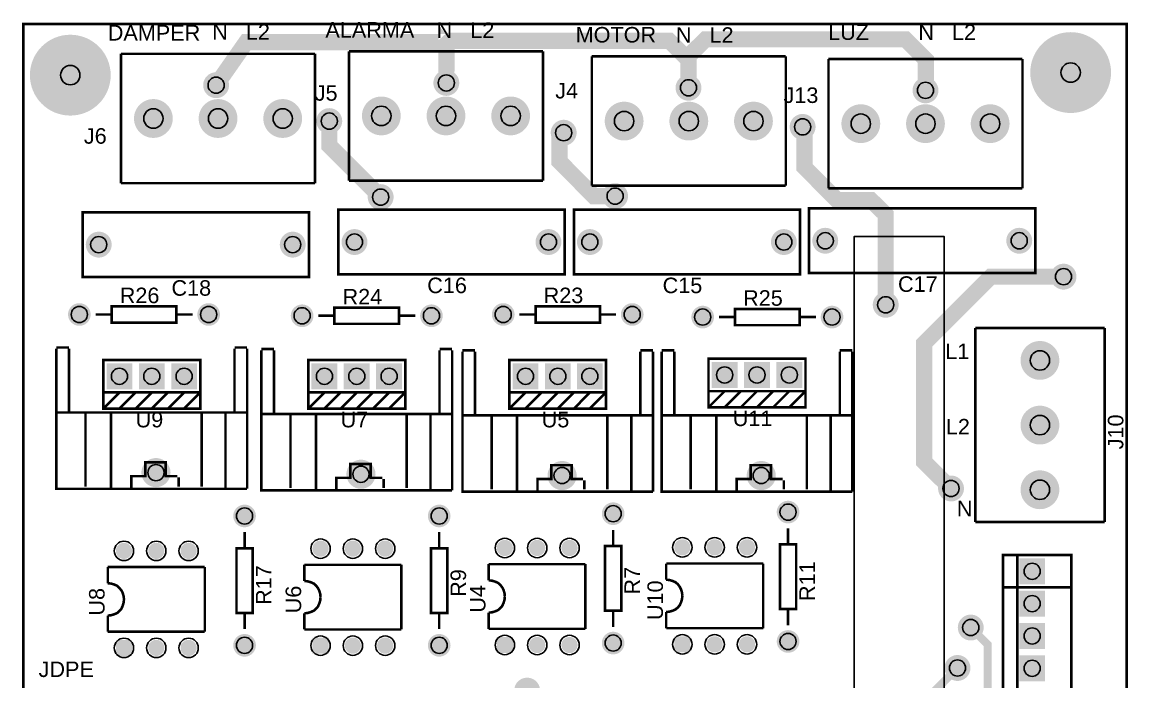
# Model space of a CAD drawing. Extents: x -1.71 to 1.71, y -2.49 to 2.49.
# Drawn here: x -1.71 to 1.71, y 0.446 to 2.486 of the extents above; entities that cross this region are included whole.
import ezdxf

# ---------------------------------------------------------------- set-up
doc = ezdxf.new("R2010")
doc.units = 0
doc.layers.get('0').update_dxf_attribs({"linetype": 'CONTINUOUS'})

# ---------------------------------------------------------------- blocks, each defined once
blk = doc.blocks.new('EPAD')
at = {"const_width": 0.5}
blk.add_lwpolyline([(-0.25, 0, 1), (0.25, 0, 1)], format="xyb", close=True, dxfattribs=at)
blk = doc.blocks.new('RPAD')
blk.add_trace([(-0.5, -0.5), (-0.5, 0.5), (0.5, -0.5), (0.5, 0.5)])

msp = doc.modelspace()

# ---------------------------------------------------------------- linework, layer by layer
for points, const_width in [([(-1.706, -2.488), (1.706, -2.488), (1.706, 2.48), (-1.706, 2.48), (-1.706, -2.488)], 0.008), ([(0.345, 2.375), (0.292, 2.428), (-0.387, 2.428), (-0.397, 2.419), (-0.397, 2.413), (-0.408, 2.424), (-1.017, 2.424), (-1.11, 2.291)], 0.05), ([(-0.398, 2.298), (-0.397, 2.413)], 0.05), ([(0.345, 2.375), (0.404, 2.433), (1.022, 2.433), (1.085, 2.37), (1.085, 2.289), (1.084, 2.275)], 0.05), ([(-0.699, 2.396), (-0.699, 1.996)], 0.008), ([(-0.099, 2.396), (-0.699, 2.396)], 0.008), ([(-0.099, 2.396), (-0.099, 1.996)], 0.008), ([(0.351, 2.283), (0.351, 2.369), (0.345, 2.375)], 0.05), ([(-1.404, 2.388), (-1.404, 1.988)], 0.008), ([(-0.804, 2.388), (-1.404, 2.388)], 0.008), ([(-0.804, 2.388), (-0.804, 1.988)], 0.008), ([(0.052, 2.38), (0.052, 1.98)], 0.008), ([(0.652, 2.38), (0.052, 2.38)], 0.008), ([(0.652, 2.38), (0.652, 1.98)], 0.008), ([(0.784, 2.372), (0.784, 1.972)], 0.008), ([(1.384, 2.372), (0.784, 2.372)], 0.008), ([(1.384, 2.372), (1.384, 1.972)], 0.008), ([(-0.601, 1.945), (-0.76, 2.104), (-0.76, 2.18)], 0.05), ([(0.124, 1.948), (0.058, 1.948), (-0.048, 2.055), (-0.048, 2.132), (-0.035, 2.144)], 0.05), ([(0.961, 1.612), (0.961, 1.891), (0.915, 1.936), (0.81, 1.936), (0.71, 2.037), (0.71, 2.156), (0.704, 2.162)], 0.05), ([(-1.404, 1.988), (-0.804, 1.988)], 0.008), ([(-0.699, 1.996), (-0.099, 1.996)], 0.008), ([(0.052, 1.98), (0.652, 1.98)], 0.008), ([(0.784, 1.972), (1.384, 1.972)], 0.008), ([(-1.523, 1.698), (-0.823, 1.698), (-0.823, 1.898), (-1.523, 1.898), (-1.523, 1.698)], 0.008), ([(-0.732, 1.706), (-0.032, 1.706), (-0.032, 1.906), (-0.732, 1.906), (-0.732, 1.706)], 0.008), ([(-0.003, 1.706), (0.696, 1.706), (0.696, 1.906), (-0.003, 1.906), (-0.003, 1.706)], 0.008), ([(0.724, 1.71), (1.424, 1.71), (1.424, 1.91), (0.724, 1.91), (0.724, 1.71)], 0.008), ([(1.511, 1.699), (1.286, 1.699), (1.08, 1.493), (1.08, 1.126), (1.163, 1.044)], 0.05), ([(-1.433, 1.557), (-1.233, 1.557), (-1.233, 1.607), (-1.433, 1.607), (-1.433, 1.557)], 0.008), ([(-0.122, 1.557), (0.077, 1.557), (0.077, 1.607), (-0.122, 1.607), (-0.122, 1.557)], 0.008), ([(-1.483, 1.582), (-1.433, 1.582)], 0.008), ([(-1.233, 1.582), (-1.183, 1.582)], 0.008), ([(-0.794, 1.578), (-0.744, 1.578)], 0.008), ([(-0.744, 1.553), (-0.544, 1.553), (-0.544, 1.603), (-0.744, 1.603), (-0.744, 1.553)], 0.008), ([(-0.544, 1.578), (-0.494, 1.578)], 0.008), ([(-0.172, 1.582), (-0.122, 1.582)], 0.008), ([(0.077, 1.582), (0.127, 1.582)], 0.008), ([(0.445, 1.574), (0.495, 1.574)], 0.008), ([(0.495, 1.549), (0.695, 1.549), (0.695, 1.599), (0.495, 1.599), (0.495, 1.549)], 0.008), ([(0.695, 1.574), (0.745, 1.574)], 0.008), ([(1.638, 1.54), (1.238, 1.54)], 0.008), ([(1.238, 1.54), (1.238, 0.94)], 0.008), ([(1.638, 0.94), (1.638, 1.54)], 0.008), ([(-1.565, 1.48), (-1.604, 1.48)], 0.008), ([(-1.014, 1.043), (-1.604, 1.043), (-1.604, 1.476)], 0.008), ([(-1.565, 1.476), (-1.565, 1.279)], 0.008), ([(-1.014, 1.48), (-1.053, 1.48)], 0.008), ([(-1.053, 1.476), (-1.053, 1.279)], 0.008), ([(-1.014, 1.043), (-1.014, 1.476)], 0.008), ([(-0.931, 1.475), (-0.97, 1.475)], 0.008), ([(-0.38, 1.038), (-0.97, 1.038), (-0.97, 1.471)], 0.008), ([(-0.931, 1.471), (-0.931, 1.274)], 0.008), ([(-0.38, 1.475), (-0.419, 1.475)], 0.008), ([(-0.419, 1.471), (-0.419, 1.274)], 0.008), ([(-0.38, 1.038), (-0.38, 1.471)], 0.008), ([(-0.309, 1.471), (-0.348, 1.471)], 0.008), ([(0.241, 1.034), (-0.348, 1.034), (-0.348, 1.467)], 0.008), ([(-0.309, 1.467), (-0.309, 1.27)], 0.008), ([(0.241, 1.471), (0.202, 1.471)], 0.008), ([(0.202, 1.467), (0.202, 1.27)], 0.008), ([(0.241, 1.034), (0.241, 1.467)], 0.008), ([(0.307, 1.471), (0.268, 1.471)], 0.008), ([(0.858, 1.034), (0.268, 1.034), (0.268, 1.467)], 0.008), ([(0.307, 1.467), (0.307, 1.27)], 0.008), ([(0.858, 1.471), (0.819, 1.471)], 0.008), ([(0.819, 1.467), (0.819, 1.27)], 0.008), ([(0.858, 1.034), (0.858, 1.467)], 0.008), ([(-1.459, 1.341), (-1.159, 1.341), (-1.159, 1.441), (-1.459, 1.441), (-1.459, 1.341)], 0.008), ([(-0.825, 1.341), (-0.525, 1.341), (-0.525, 1.441), (-0.825, 1.441), (-0.825, 1.341)], 0.008), ([(-0.203, 1.341), (0.096, 1.341), (0.096, 1.441), (-0.203, 1.441), (-0.203, 1.341)], 0.008), ([(0.413, 1.345), (0.713, 1.345), (0.713, 1.445), (0.413, 1.445), (0.413, 1.345)], 0.008), ([(-1.159, 1.341), (-1.159, 1.291), (-1.459, 1.291), (-1.459, 1.341)], 0.008), ([(-1.409, 1.341), (-1.459, 1.291)], 0.008), ([(-1.359, 1.341), (-1.409, 1.291)], 0.008), ([(-1.309, 1.341), (-1.359, 1.291)], 0.008), ([(-1.259, 1.341), (-1.309, 1.291)], 0.008), ([(-1.209, 1.341), (-1.259, 1.291)], 0.008), ([(-1.159, 1.341), (-1.209, 1.291)], 0.008), ([(-0.525, 1.341), (-0.525, 1.291), (-0.825, 1.291), (-0.825, 1.341)], 0.008), ([(-0.775, 1.341), (-0.825, 1.291)], 0.008), ([(-0.725, 1.341), (-0.775, 1.291)], 0.008), ([(-0.675, 1.341), (-0.725, 1.291)], 0.008), ([(-0.625, 1.341), (-0.675, 1.291)], 0.008), ([(-0.575, 1.341), (-0.625, 1.291)], 0.008), ([(-0.525, 1.341), (-0.575, 1.291)], 0.008), ([(0.096, 1.341), (0.096, 1.291), (-0.203, 1.291), (-0.203, 1.341)], 0.008), ([(-0.153, 1.341), (-0.203, 1.291)], 0.008), ([(-0.103, 1.341), (-0.153, 1.291)], 0.008), ([(-0.053, 1.341), (-0.103, 1.291)], 0.008), ([(-0.003, 1.341), (-0.053, 1.291)], 0.008), ([(0.046, 1.341), (-0.003, 1.291)], 0.008), ([(0.096, 1.341), (0.046, 1.291)], 0.008), ([(0.713, 1.345), (0.713, 1.295), (0.413, 1.295), (0.413, 1.345)], 0.008), ([(0.463, 1.345), (0.413, 1.295)], 0.008), ([(0.513, 1.345), (0.463, 1.295)], 0.008), ([(0.563, 1.345), (0.513, 1.295)], 0.008), ([(0.613, 1.345), (0.563, 1.295)], 0.008), ([(0.663, 1.345), (0.613, 1.295)], 0.008), ([(0.713, 1.345), (0.663, 1.295)], 0.008), ([(-1.014, 1.279), (-1.6, 1.279)], 0.008), ([(-1.514, 1.05), (-1.514, 1.279)], 0.008), ([(-1.435, 1.047), (-1.435, 1.279)], 0.008), ([(-1.155, 1.05), (-1.155, 1.279)], 0.008), ([(-1.081, 1.047), (-1.081, 1.275)], 0.008), ([(-0.38, 1.274), (-0.966, 1.274)], 0.008), ([(-0.88, 1.045), (-0.88, 1.274)], 0.008), ([(-0.801, 1.042), (-0.801, 1.274)], 0.008), ([(-0.521, 1.045), (-0.521, 1.274)], 0.008), ([(-0.447, 1.042), (-0.447, 1.27)], 0.008), ([(0.241, 1.27), (-0.344, 1.27)], 0.008), ([(-0.258, 1.041), (-0.258, 1.27)], 0.008), ([(-0.179, 1.038), (-0.179, 1.27)], 0.008), ([(0.1, 1.041), (0.1, 1.27)], 0.008), ([(0.174, 1.038), (0.174, 1.266)], 0.008), ([(0.858, 1.27), (0.272, 1.27)], 0.008), ([(0.358, 1.041), (0.358, 1.27)], 0.008), ([(0.437, 1.038), (0.437, 1.27)], 0.008), ([(0.717, 1.041), (0.717, 1.27)], 0.008), ([(0.791, 1.038), (0.791, 1.266)], 0.008), ([(-1.23, 1.082), (-1.266, 1.082), (-1.266, 1.125), (-1.329, 1.125), (-1.329, 1.086), (-1.329, 1.082), (-1.372, 1.082)], 0.008), ([(-0.596, 1.077), (-0.632, 1.077), (-0.632, 1.12), (-0.695, 1.12), (-0.695, 1.081), (-0.695, 1.077), (-0.738, 1.077)], 0.008), ([(0.025, 1.073), (-0.01, 1.073), (-0.01, 1.116), (-0.073, 1.116), (-0.073, 1.077), (-0.073, 1.073), (-0.116, 1.073)], 0.008), ([(0.642, 1.073), (0.606, 1.073), (0.606, 1.116), (0.543, 1.116), (0.543, 1.077), (0.543, 1.073), (0.5, 1.073)], 0.008), ([(-1.372, 1.086), (-1.372, 1.047)], 0.008), ([(-1.226, 1.05), (-1.226, 1.078)], 0.008), ([(-0.738, 1.081), (-0.738, 1.042)], 0.008), ([(-0.592, 1.045), (-0.592, 1.073)], 0.008), ([(-0.116, 1.077), (-0.116, 1.038)], 0.008), ([(0.029, 1.041), (0.029, 1.069)], 0.008), ([(0.5, 1.077), (0.5, 1.038)], 0.008), ([(0.646, 1.041), (0.646, 1.069)], 0.008), ([(0.659, 0.921), (0.659, 0.871)], 0.008), ([(1.638, 0.94), (1.238, 0.94)], 0.008), ([(-1.022, 0.909), (-1.022, 0.859)], 0.008), ([(-0.42, 0.909), (-0.42, 0.859)], 0.008), ([(0.118, 0.916), (0.118, 0.866)], 0.008), ([(-1.047, 0.659), (-0.997, 0.659), (-0.997, 0.859), (-1.047, 0.859), (-1.047, 0.659)], 0.008), ([(-0.445, 0.659), (-0.395, 0.659), (-0.395, 0.859), (-0.445, 0.859), (-0.445, 0.659)], 0.008), ([(0.093, 0.666), (0.143, 0.666), (0.143, 0.866), (0.093, 0.866), (0.093, 0.666)], 0.008), ([(0.634, 0.671), (0.684, 0.671), (0.684, 0.871), (0.634, 0.871), (0.634, 0.671)], 0.008), ([(1.324, -0.765), (1.535, -0.765), (1.535, 0.838), (1.324, 0.838), (1.324, -0.765)], 0.008), ([(1.368, 0.835), (1.368, -0.762)], 0.008), ([(-1.445, 0.751), (-1.445, 0.801)], 0.008), ([(-1.445, 0.801), (-1.145, 0.801)], 0.008), ([(-1.145, 0.601), (-1.145, 0.801)], 0.008), ([(-0.837, 0.758), (-0.837, 0.808)], 0.008), ([(-0.837, 0.808), (-0.537, 0.808)], 0.008), ([(-0.537, 0.608), (-0.537, 0.808)], 0.008), ([(-0.267, 0.76), (-0.267, 0.81)], 0.008), ([(-0.267, 0.81), (0.032, 0.81)], 0.008), ([(0.032, 0.61), (0.032, 0.81)], 0.008), ([(0.282, 0.762), (0.282, 0.812)], 0.008), ([(0.282, 0.812), (0.582, 0.812)], 0.008), ([(0.582, 0.612), (0.582, 0.812)], 0.008), ([(-1.395, 0.701), (-1.396, 0.711), (-1.399, 0.721), (-1.403, 0.729), (-1.409, 0.736), (-1.416, 0.743), (-1.425, 0.747), (-1.435, 0.75), (-1.445, 0.751)], 0.008), ([(-0.787, 0.708), (-0.788, 0.718), (-0.791, 0.728), (-0.795, 0.736), (-0.801, 0.744), (-0.808, 0.75), (-0.817, 0.754), (-0.827, 0.757), (-0.837, 0.758)], 0.008), ([(-0.217, 0.71), (-0.218, 0.72), (-0.221, 0.73), (-0.225, 0.738), (-0.231, 0.746), (-0.238, 0.752), (-0.247, 0.756), (-0.257, 0.759), (-0.267, 0.76)], 0.008), ([(0.332, 0.712), (0.331, 0.722), (0.328, 0.732), (0.324, 0.74), (0.318, 0.748), (0.311, 0.754), (0.302, 0.758), (0.292, 0.761), (0.282, 0.762)], 0.008), ([(1.531, 0.738), (1.328, 0.738)], 0.008), ([(-1.395, 0.701), (-1.396, 0.691), (-1.399, 0.681), (-1.403, 0.672), (-1.409, 0.665), (-1.416, 0.659), (-1.425, 0.655), (-1.435, 0.652), (-1.445, 0.651)], 0.008), ([(-0.787, 0.708), (-0.788, 0.698), (-0.791, 0.688), (-0.795, 0.679), (-0.801, 0.672), (-0.808, 0.666), (-0.817, 0.662), (-0.827, 0.659), (-0.837, 0.658)], 0.008), ([(-0.217, 0.71), (-0.218, 0.7), (-0.221, 0.69), (-0.225, 0.681), (-0.231, 0.674), (-0.238, 0.668), (-0.247, 0.664), (-0.257, 0.661), (-0.267, 0.66)], 0.008), ([(0.332, 0.712), (0.331, 0.702), (0.328, 0.692), (0.324, 0.683), (0.318, 0.676), (0.311, 0.67), (0.302, 0.666), (0.292, 0.663), (0.282, 0.662)], 0.008), ([(-1.445, 0.601), (-1.445, 0.651)], 0.008), ([(-1.022, 0.659), (-1.022, 0.609)], 0.008), ([(-0.837, 0.608), (-0.837, 0.658)], 0.008), ([(-0.42, 0.659), (-0.42, 0.609)], 0.008), ([(-0.267, 0.61), (-0.267, 0.66)], 0.008), ([(0.118, 0.666), (0.118, 0.616)], 0.008), ([(0.282, 0.612), (0.282, 0.662)], 0.008), ([(0.659, 0.671), (0.659, 0.621)], 0.008), ([(0.282, 0.612), (0.582, 0.612)], 0.008), ([(1.224, 0.614), (1.276, 0.562), (1.276, -0.556), (1.276, -0.588), (1.253, -0.611)], 0.025), ([(-1.445, 0.601), (-1.145, 0.601)], 0.008), ([(-0.837, 0.608), (-0.537, 0.608)], 0.008), ([(-0.267, 0.61), (0.032, 0.61)], 0.008), ([(0.885, -0.434), (0.945, -0.434), (1.088, -0.292), (1.088, 0.393), (1.183, 0.489)], 0.025)]:
    msp.add_lwpolyline(points, dxfattribs=dict(const_width=const_width))
msp.add_lwpolyline([(1.142, 0.282), (1.142, 1.823), (0.863, 1.823), (0.863, 0.282), (1.142, 0.282)])
for centre, radius in [((1.533, 2.33), 0.03), ((-1.561, 2.322), 0.03), ((-1.11, 2.291), 0.025), ((-0.398, 2.298), 0.025), ((0.351, 2.283), 0.025), ((1.084, 2.275), 0.025), ((-0.599, 2.196), 0.03), ((-0.399, 2.196), 0.03), ((-0.199, 2.196), 0.03), ((-1.304, 2.188), 0.03), ((-1.104, 2.188), 0.03), ((-0.904, 2.188), 0.03), ((-0.76, 2.18), 0.025), ((0.152, 2.18), 0.03), ((0.352, 2.18), 0.03), ((0.552, 2.18), 0.03), ((0.884, 2.172), 0.03), ((1.084, 2.172), 0.03), ((1.284, 2.172), 0.03), ((-0.035, 2.144), 0.025), ((0.704, 2.162), 0.025), ((-0.601, 1.945), 0.025), ((0.124, 1.948), 0.025), ((-1.473, 1.798), 0.025), ((-0.873, 1.798), 0.025), ((-0.682, 1.806), 0.025), ((-0.082, 1.806), 0.025), ((0.046, 1.806), 0.025), ((0.646, 1.806), 0.025), ((0.774, 1.81), 0.025), ((1.374, 1.81), 0.025), ((1.511, 1.699), 0.025), ((0.961, 1.612), 0.025), ((-1.533, 1.582), 0.025), ((-1.133, 1.582), 0.025), ((-0.844, 1.578), 0.025), ((-0.444, 1.578), 0.025), ((-0.222, 1.582), 0.025), ((0.177, 1.582), 0.025), ((0.395, 1.574), 0.025), ((0.795, 1.574), 0.025), ((1.438, 1.44), 0.03), ((-1.409, 1.391), 0.025), ((-1.309, 1.391), 0.025), ((-1.209, 1.391), 0.025), ((-0.775, 1.391), 0.025), ((-0.675, 1.391), 0.025), ((-0.575, 1.391), 0.025), ((-0.153, 1.391), 0.025), ((-0.053, 1.391), 0.025), ((0.046, 1.391), 0.025), ((0.463, 1.395), 0.025), ((0.563, 1.395), 0.025), ((0.663, 1.395), 0.025), ((1.438, 1.24), 0.03), ((-1.296, 1.093), 0.025), ((-0.662, 1.088), 0.025), ((-0.04, 1.084), 0.025), ((0.576, 1.084), 0.025), ((1.163, 1.044), 0.025), ((1.438, 1.04), 0.03), ((0.659, 0.971), 0.025), ((-1.022, 0.959), 0.025), ((-0.42, 0.959), 0.025), ((0.118, 0.966), 0.025), ((-0.217, 0.86), 0.03), ((-0.117, 0.86), 0.03), ((-0.017, 0.86), 0.03), ((0.332, 0.862), 0.03), ((0.432, 0.862), 0.03), ((0.532, 0.862), 0.03), ((-1.395, 0.851), 0.03), ((-1.295, 0.851), 0.03), ((-1.195, 0.851), 0.03), ((-0.787, 0.858), 0.03), ((-0.687, 0.858), 0.03), ((-0.587, 0.858), 0.03), ((1.414, 0.788), 0.025), ((1.414, 0.688), 0.025), ((1.224, 0.614), 0.025), ((-1.022, 0.559), 0.025), ((-0.787, 0.558), 0.03), ((-0.687, 0.558), 0.03), ((-0.587, 0.558), 0.03), ((-0.42, 0.559), 0.025), ((-0.217, 0.56), 0.03), ((-0.117, 0.56), 0.03), ((-0.017, 0.56), 0.03), ((0.118, 0.566), 0.025), ((0.332, 0.562), 0.03), ((0.432, 0.562), 0.03), ((0.532, 0.562), 0.03), ((0.659, 0.571), 0.025), ((1.414, 0.588), 0.025), ((-1.395, 0.551), 0.03), ((-1.295, 0.551), 0.03), ((-1.195, 0.551), 0.03), ((1.183, 0.489), 0.025), ((1.414, 0.488), 0.025)]:
    msp.add_circle(centre, radius)

# ---------------------------------------------------------------- block references
for name, p, xscale, yscale in [('EPAD', (-1.561, 2.322), 0.25, 0.25), ('EPAD', (1.533, 2.33), 0.25, 0.25), ('EPAD', (-1.11, 2.291), 0.08, 0.08), ('EPAD', (-0.398, 2.298), 0.08, 0.08), ('EPAD', (0.351, 2.283), 0.08, 0.08), ('EPAD', (1.084, 2.275), 0.08, 0.08), ('EPAD', (-1.304, 2.188), 0.12, 0.12), ('EPAD', (-1.104, 2.188), 0.12, 0.12), ('EPAD', (-0.904, 2.188), 0.12, 0.12), ('EPAD', (-0.599, 2.196), 0.12, 0.12), ('EPAD', (-0.399, 2.196), 0.12, 0.12), ('EPAD', (-0.199, 2.196), 0.12, 0.12), ('EPAD', (0.152, 2.18), 0.12, 0.12), ('EPAD', (0.352, 2.18), 0.12, 0.12), ('EPAD', (0.552, 2.18), 0.12, 0.12), ('EPAD', (0.884, 2.172), 0.12, 0.12), ('EPAD', (1.084, 2.172), 0.12, 0.12), ('EPAD', (1.284, 2.172), 0.12, 0.12), ('EPAD', (-0.76, 2.18), 0.08, 0.08), ('EPAD', (0.704, 2.162), 0.08, 0.08), ('EPAD', (-0.035, 2.144), 0.08, 0.08), ('EPAD', (-0.601, 1.945), 0.08, 0.08), ('EPAD', (0.124, 1.948), 0.08, 0.08), ('EPAD', (0.774, 1.81), 0.08, 0.08), ('EPAD', (1.374, 1.81), 0.08, 0.08), ('EPAD', (-1.473, 1.798), 0.08, 0.08), ('EPAD', (-0.873, 1.798), 0.08, 0.08), ('EPAD', (-0.682, 1.806), 0.08, 0.08), ('EPAD', (-0.082, 1.806), 0.08, 0.08), ('EPAD', (0.046, 1.806), 0.08, 0.08), ('EPAD', (0.646, 1.806), 0.08, 0.08), ('EPAD', (1.511, 1.699), 0.08, 0.08), ('EPAD', (0.961, 1.612), 0.08, 0.08), ('EPAD', (-1.533, 1.582), 0.07, 0.07), ('EPAD', (-1.133, 1.582), 0.07, 0.07), ('EPAD', (-0.844, 1.578), 0.07, 0.07), ('EPAD', (-0.444, 1.578), 0.07, 0.07), ('EPAD', (-0.222, 1.582), 0.07, 0.07), ('EPAD', (0.177, 1.582), 0.07, 0.07), ('EPAD', (0.395, 1.574), 0.07, 0.07), ('EPAD', (0.795, 1.574), 0.07, 0.07), ('EPAD', (1.438, 1.44), 0.12, 0.12), ('EPAD', (1.438, 1.24), 0.12, 0.12), ('EPAD', (-1.296, 1.093), 0.09, 0.09), ('EPAD', (-0.662, 1.088), 0.09, 0.09), ('EPAD', (-0.04, 1.084), 0.09, 0.09), ('EPAD', (0.576, 1.084), 0.09, 0.09), ('EPAD', (1.438, 1.04), 0.12, 0.12), ('EPAD', (1.163, 1.044), 0.08, 0.08), ('EPAD', (-1.022, 0.959), 0.07, 0.07), ('EPAD', (-0.42, 0.959), 0.07, 0.07), ('EPAD', (0.118, 0.966), 0.07, 0.07), ('EPAD', (0.659, 0.971), 0.07, 0.07), ('EPAD', (-1.395, 0.851), 0.05, 0.05), ('EPAD', (-1.295, 0.851), 0.05, 0.05), ('EPAD', (-1.195, 0.851), 0.05, 0.05), ('EPAD', (-0.787, 0.858), 0.05, 0.05), ('EPAD', (-0.687, 0.858), 0.05, 0.05), ('EPAD', (-0.587, 0.858), 0.05, 0.05), ('EPAD', (-0.217, 0.86), 0.05, 0.05), ('EPAD', (-0.117, 0.86), 0.05, 0.05), ('EPAD', (-0.017, 0.86), 0.05, 0.05), ('EPAD', (0.332, 0.862), 0.05, 0.05), ('EPAD', (0.432, 0.862), 0.05, 0.05), ('EPAD', (0.532, 0.862), 0.05, 0.05), ('EPAD', (1.224, 0.614), 0.08, 0.08), ('EPAD', (-1.022, 0.559), 0.07, 0.07), ('RPAD', (-0.787, 0.558), 0.05, 0.05), ('EPAD', (-0.687, 0.558), 0.05, 0.05), ('EPAD', (-0.587, 0.558), 0.05, 0.05), ('EPAD', (-0.42, 0.559), 0.07, 0.07), ('RPAD', (-0.217, 0.56), 0.05, 0.05), ('EPAD', (-0.117, 0.56), 0.05, 0.05), ('EPAD', (-0.017, 0.56), 0.05, 0.05), ('EPAD', (0.118, 0.566), 0.07, 0.07), ('RPAD', (0.332, 0.562), 0.05, 0.05), ('EPAD', (0.432, 0.562), 0.05, 0.05), ('EPAD', (0.532, 0.562), 0.05, 0.05), ('EPAD', (0.659, 0.571), 0.07, 0.07), ('RPAD', (-1.395, 0.551), 0.05, 0.05), ('EPAD', (-1.295, 0.551), 0.05, 0.05), ('EPAD', (-1.195, 0.551), 0.05, 0.05), ('EPAD', (1.183, 0.489), 0.08, 0.08), ('EPAD', (-0.148, 0.419), 0.08, 0.08)]:
    msp.add_blockref(name, p, dxfattribs=dict(xscale=xscale, yscale=yscale))
at = {"xscale": 0.08, "yscale": 0.08}
for p, rotation in [((-1.409, 1.391), 180), ((-1.309, 1.391), 180), ((-1.209, 1.391), 180), ((-0.775, 1.391), 180), ((-0.675, 1.391), 180), ((-0.575, 1.391), 180), ((-0.153, 1.391), 180), ((-0.053, 1.391), 180), ((0.046, 1.391), 180), ((0.463, 1.395), 180), ((0.563, 1.395), 180), ((0.663, 1.395), 180), ((1.414, 0.788), 270), ((1.414, 0.688), 270), ((1.414, 0.588), 270), ((1.414, 0.488), 270)]:
    msp.add_blockref('RPAD', p, dxfattribs=dict(at, rotation=rotation))

# ---------------------------------------------------------------- texts
at = {"layer": '12632256', "width": 1.041667}
for s, p in [('DAMPER', (-1.445, 2.429)), ('N   L2', (-1.122, 2.432)), ('ALARMA', (-0.772, 2.438)), ('N   L2', (-0.428, 2.437)), ('MOTOR', (0.002, 2.423)), ('N   L2', (0.312, 2.422)), ('LUZ', (0.783, 2.431)), ('N   L2', (1.062, 2.431)), ('J4', (-0.061, 2.25)), ('J5', (-0.805, 2.243)), ('J13', (0.645, 2.236)), ('J6', (-1.519, 2.11)), ('C18', (-1.248, 1.64)), ('C16', (-0.457, 1.648)), ('C15', (0.271, 1.648)), ('C17', (0.999, 1.652)), ('R26', (-1.408, 1.617)), ('R24', (-0.719, 1.613)), ('R23', (-0.097, 1.617)), ('R25', (0.52, 1.609)), ('L1', (1.145, 1.444)), ('U9', (-1.359, 1.233)), ('U7', (-0.725, 1.233)), ('U5', (-0.103, 1.233)), ('U11', (0.488, 1.237)), ('L2', (1.147, 1.211)), ('N', (1.181, 0.958)), ('JDPE', (-1.659, 0.461))]:
    msp.add_text(s, height=0.048, dxfattribs=at).set_placement(p)
for s, p in [('J10', (1.696, 1.165)), ('R17', (-0.939, 0.684)), ('R9', (-0.337, 0.709)), ('R7', (0.201, 0.716)), ('R11', (0.742, 0.696)), ('U10', (0.272, 0.637)), ('U8', (-1.455, 0.651)), ('U6', (-0.847, 0.658)), ('U4', (-0.277, 0.66))]:
    msp.add_text(s, height=0.048, rotation=90, dxfattribs=at).set_placement(p)

doc.saveas('drawing.dxf')
